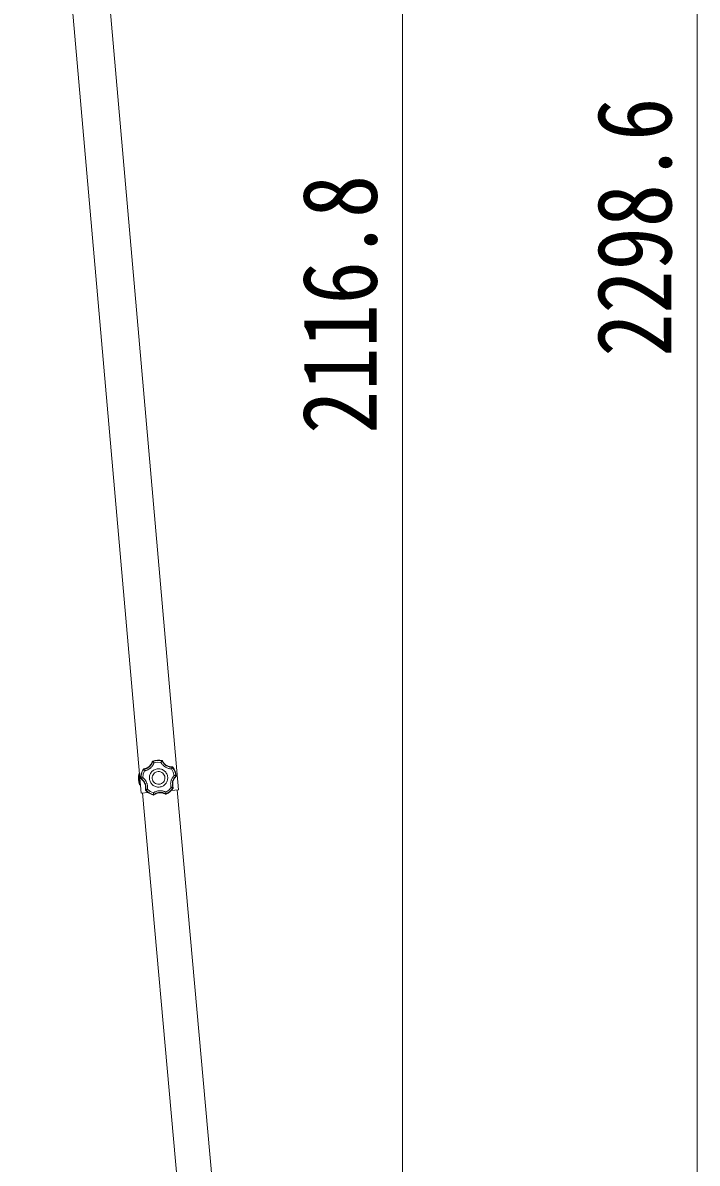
# Model space of a CAD drawing. Units: millimetres at full size. Extents: x -5590 to 5652, y -3902 to 3858.
# Drawn here: x -1282 to -487, y -762 to 582 of the extents above; entities that cross this region are included whole.
import ezdxf
from ezdxf.enums import TextEntityAlignment as Align

# ---------------------------------------------------------------- set-up
doc = ezdxf.new("R2010")
doc.units = ezdxf.units.MM
doc.header["$LTSCALE"] = 20
doc.layers.add('0-A_寸法', color=6, linetype='Continuous', lineweight=9)
doc.layers.add('1-4_DIM2', color=4, linetype='Continuous', lineweight=9)
doc.styles.add('ＭＳ ゴシック', font='')
doc.styles.get('ＭＳ ゴシック').set_extended_font_data('MS Gothic')

msp = doc.modelspace()

# ---------------------------------------------------------------- linework, layer by layer
at = {"layer": '0-A_寸法'}
for p, q in [((-487.36, -810.96), (-487.36, 1487.6)), ((-834.47, -810.96), (-834.47, 1305.83))]:
    msp.add_line(p, q, dxfattribs=at)
at = {"layer": '1-4_DIM2'}
for p, q in [((-1142.52, -325.86), (-1281.97, 1268.05)), ((-1128.95, -288.19), (-1129.27, -288.52)), ((-1128.95, -288.19), (-1129.27, -288.52)), ((-1129.04, -288.83), (-1129.27, -288.52)), ((-1128.72, -288.5), (-1129.04, -288.83)), ((-1128.72, -288.5), (-1129.04, -288.83)), ((-1128.95, -288.19), (-1128.72, -288.5)), ((-1118.06, -287.75), (-1117.87, -287.41)), ((-1117.7, -288.04), (-1118.06, -287.75)), ((-1117.7, -288.04), (-1118.06, -287.75)), ((-1117.51, -287.7), (-1117.87, -287.41)), ((-1117.51, -287.7), (-1117.87, -287.41)), ((-1117.51, -287.7), (-1117.7, -288.04)), ((-1105.94, -295.38), (-1105.72, -295.07)), ((-1105.53, -295.58), (-1105.94, -295.38)), ((-1105.53, -295.58), (-1105.94, -295.38)), ((-1105.3, -295.26), (-1105.72, -295.07)), ((-1105.3, -295.26), (-1105.71, -295.07)), ((-1105.3, -295.26), (-1105.53, -295.58)), ((-1145.21, -303.11), (-1144.5, -303.06)), ((-1145.21, -303.11), (-1144.76, -309.59)), ((-1144.5, -303.06), (-1143.59, -316.03)), ((-1142.99, -308.49), (-1142.63, -308.37)), ((-1142.99, -308.49), (-1142.77, -308.89)), ((-1142.99, -308.49), (-1142.77, -308.89)), ((-1142.41, -308.77), (-1142.77, -308.89)), ((-1142.63, -308.37), (-1142.41, -308.77)), ((-1142.62, -308.37), (-1142.41, -308.77)), ((-1139.92, -297.46), (-1140.3, -297.71)), ((-1139.92, -297.46), (-1140.3, -297.71)), ((-1140.04, -297.99), (-1140.3, -297.71)), ((-1139.66, -297.74), (-1140.04, -297.99)), ((-1139.66, -297.74), (-1140.04, -297.99)), ((-1139.92, -297.46), (-1139.66, -297.74)), ((-1101.68, -305.92), (-1101.52, -305.49)), ((-1101.68, -305.92), (-1101.52, -305.49)), ((-1101.3, -305.99), (-1101.68, -305.92)), ((-1101.52, -305.49), (-1101.14, -305.57)), ((-1101.3, -305.99), (-1101.14, -305.57)), ((-1101.3, -305.99), (-1101.14, -305.57)), ((-1144.3, -316.08), (-1144.76, -309.59)), ((-1144.3, -316.08), (-1143.59, -316.03)), ((-1137.56, -321.79), (-1137.21, -321.62)), ((-1137.56, -321.79), (-1137.44, -322.23)), ((-1137.56, -321.79), (-1137.44, -322.23)), ((-1137.09, -322.07), (-1137.44, -322.23)), ((-1137.21, -321.62), (-1137.09, -322.07)), ((-1137.21, -321.62), (-1137.09, -322.07)), ((-1098.69, -322.02), (-1107.05, -322.75)), ((-1105.1, -319.83), (-1105.03, -319.37)), ((-1105.1, -319.83), (-1105.03, -319.37)), ((-1104.73, -319.94), (-1105.1, -319.83)), ((-1105.03, -319.37), (-1104.67, -319.49)), ((-1104.73, -319.94), (-1104.67, -319.49)), ((-1104.72, -319.94), (-1104.66, -319.49)), ((-1058.7, -781.77), (-1100.13, -322.14)), ((-1134.16, -325.13), (-1142.52, -325.86)), ((-1099.51, -785.67), (-1140.97, -325.71)), ((-1128.02, -327.73), (-1127.57, -327.65)), ((-1128.02, -327.73), (-1127.57, -327.65)), ((-1128.02, -328.12), (-1128.02, -327.73)), ((-1128.02, -328.12), (-1127.57, -328.04)), ((-1128.02, -328.12), (-1127.57, -328.04)), ((-1127.57, -327.65), (-1127.57, -328.04)), ((-1113.74, -326.68), (-1113.29, -326.7)), ((-1113.69, -327.07), (-1113.74, -326.68)), ((-1113.74, -326.68), (-1113.29, -326.7)), ((-1113.69, -327.07), (-1113.24, -327.09)), ((-1113.69, -327.07), (-1113.24, -327.09)), ((-1113.29, -326.7), (-1113.24, -327.09))]:
    msp.add_line(p, q, dxfattribs=at)
for points in [[(-1098.69, -322.02), (-1238.14, 1271.89), (-1281.97, 1268.05)], [(-1129.27, -288.52), (-1129.47, -289.16), (-1129.71, -289.79), (-1129.95, -290.32), (-1130.1, -290.62), (-1130.25, -290.92), (-1130.41, -291.22), (-1130.58, -291.51), (-1130.76, -291.79), (-1131.39, -292.68), (-1132.26, -293.69), (-1133.24, -294.6), (-1134.31, -295.41), (-1135.45, -296.09), (-1136.43, -296.55), (-1136.75, -296.68), (-1137.06, -296.8), (-1137.38, -296.91), (-1137.7, -297.01), (-1138.02, -297.1), (-1138.59, -297.24), (-1139.25, -297.37), (-1139.92, -297.46)], [(-1139.66, -297.74), (-1139, -297.65), (-1138.35, -297.52), (-1137.77, -297.38), (-1137.45, -297.29), (-1137.14, -297.19), (-1136.82, -297.08), (-1136.51, -296.97), (-1136.21, -296.84), (-1135.71, -296.62), (-1135.12, -296.32), (-1134.55, -296), (-1134.24, -295.8), (-1133.97, -295.62), (-1133.7, -295.43), (-1133.43, -295.23), (-1133.17, -295.03), (-1132.67, -294.6), (-1131.74, -293.67), (-1130.91, -292.64), (-1130.38, -291.84), (-1130.05, -291.27), (-1129.75, -290.68), (-1129.48, -290.08), (-1129.24, -289.46), (-1129.04, -288.83)], [(-1129.04, -288.83), (-1129, -288.86), (-1128.93, -288.91), (-1128.81, -289), (-1128.67, -289.11), (-1128.49, -289.25), (-1128.29, -289.4), (-1128.08, -289.58), (-1127.85, -289.76), (-1127.61, -289.96), (-1127.37, -290.16), (-1127.62, -290.82), (-1127.9, -291.45), (-1128.17, -292.01), (-1128.33, -292.31), (-1128.51, -292.62), (-1128.69, -292.91), (-1128.87, -293.21), (-1129.07, -293.5), (-1129.68, -294.34), (-1130.59, -295.37), (-1131.6, -296.32), (-1131.96, -296.62), (-1132.23, -296.83), (-1132.51, -297.04), (-1132.79, -297.24), (-1133.08, -297.44), (-1133.47, -297.68), (-1134.07, -298.03), (-1134.68, -298.35), (-1135.3, -298.63), (-1135.94, -298.89), (-1136.6, -299.12), (-1137.27, -299.32), (-1137.94, -299.48), (-1138.63, -299.62)], [(-1117.87, -287.41), (-1120.66, -287.04), (-1123.46, -287.05), (-1126.24, -287.43), (-1128.95, -288.19)], [(-1117.87, -287.41), (-1120.66, -287.04), (-1123.46, -287.05), (-1126.24, -287.43), (-1128.95, -288.19)], [(-1118.06, -287.75), (-1120.74, -287.41), (-1123.44, -287.42), (-1126.11, -287.79), (-1128.72, -288.5)], [(-1128.72, -288.5), (-1128.69, -288.53), (-1128.63, -288.6), (-1128.54, -288.71), (-1128.42, -288.86), (-1128.27, -289.03), (-1128.11, -289.22), (-1127.94, -289.44), (-1127.75, -289.67), (-1127.56, -289.91), (-1127.37, -290.16)], [(-1119.16, -289.59), (-1123.3, -289.42), (-1127.37, -290.16)], [(-1118.06, -287.75), (-1118.08, -287.79), (-1118.13, -287.87), (-1118.21, -287.99), (-1118.31, -288.15), (-1118.42, -288.34), (-1118.56, -288.55), (-1118.7, -288.79), (-1118.85, -289.05), (-1119.01, -289.32), (-1119.16, -289.59)], [(-1117.7, -288.04), (-1117.73, -288.07), (-1117.79, -288.13), (-1117.89, -288.24), (-1118.02, -288.37), (-1118.18, -288.53), (-1118.35, -288.71), (-1118.54, -288.91), (-1118.74, -289.13), (-1118.95, -289.36), (-1119.16, -289.59)], [(-1105.94, -295.38), (-1105.95, -295.42), (-1105.98, -295.51), (-1106.03, -295.65), (-1106.09, -295.82), (-1106.17, -296.03), (-1106.26, -296.27), (-1106.35, -296.53), (-1106.46, -296.8), (-1106.57, -297.09), (-1106.69, -297.38), (-1107.4, -297.35), (-1108.1, -297.28), (-1108.79, -297.17), (-1109.48, -297.03), (-1110.17, -296.86), (-1111.17, -296.55), (-1112.45, -296.02), (-1113.68, -295.37), (-1114.2, -295.04), (-1114.5, -294.85), (-1114.78, -294.65), (-1115.07, -294.44), (-1115.34, -294.22), (-1115.68, -293.94), (-1116.2, -293.48), (-1116.7, -292.99), (-1117.17, -292.48), (-1117.62, -291.95), (-1118.05, -291.39), (-1118.45, -290.81), (-1118.82, -290.21), (-1119.16, -289.59)], [(-1117.7, -288.04), (-1117.4, -288.63), (-1117.08, -289.21), (-1116.73, -289.78), (-1116.35, -290.32), (-1115.94, -290.84), (-1115.51, -291.34), (-1115.05, -291.81), (-1114.57, -292.26), (-1114.23, -292.54), (-1113.98, -292.75), (-1113.71, -292.95), (-1113.44, -293.14), (-1113.17, -293.33), (-1112.79, -293.56), (-1111.64, -294.19), (-1110.42, -294.68), (-1109.48, -294.97), (-1109.15, -295.05), (-1108.83, -295.13), (-1108.5, -295.19), (-1108.18, -295.24), (-1107.85, -295.29), (-1107.26, -295.35), (-1106.6, -295.38), (-1105.94, -295.38)], [(-1105.71, -295.07), (-1106.39, -295.07), (-1107.06, -295.04), (-1107.64, -294.98), (-1107.97, -294.93), (-1108.3, -294.87), (-1108.63, -294.81), (-1108.96, -294.74), (-1109.29, -294.66), (-1110.33, -294.33), (-1111.55, -293.82), (-1112.73, -293.17), (-1113.82, -292.4), (-1114.83, -291.52), (-1115.57, -290.73), (-1115.79, -290.48), (-1116, -290.21), (-1116.2, -289.94), (-1116.39, -289.67), (-1116.58, -289.39), (-1116.89, -288.89), (-1117.22, -288.3), (-1117.51, -287.7)], [(-1105.53, -295.58), (-1105.55, -295.62), (-1105.6, -295.7), (-1105.68, -295.82), (-1105.77, -295.98), (-1105.89, -296.17), (-1106.03, -296.38), (-1106.18, -296.62), (-1106.34, -296.86), (-1106.52, -297.12), (-1106.69, -297.38)], [(-1101.52, -305.49), (-1102.03, -302.83), (-1102.87, -300.27), (-1104.04, -297.85), (-1105.53, -295.58)], [(-1101.14, -305.57), (-1101.65, -302.8), (-1102.53, -300.13), (-1103.75, -297.61), (-1105.3, -295.26)], [(-1101.14, -305.57), (-1101.65, -302.8), (-1102.53, -300.13), (-1103.75, -297.61), (-1105.3, -295.26)], [(-1140.31, -297.71), (-1141.52, -300.25), (-1142.38, -302.92), (-1142.87, -305.68), (-1142.99, -308.49)], [(-1140.3, -297.71), (-1141.52, -300.25), (-1142.37, -302.92), (-1142.87, -305.68), (-1142.99, -308.49)], [(-1142.77, -308.89), (-1142.23, -309.29), (-1141.71, -309.71), (-1141.27, -310.1), (-1141.03, -310.33), (-1140.79, -310.57), (-1140.56, -310.82), (-1140.34, -311.07), (-1140.12, -311.33), (-1139.47, -312.2), (-1138.78, -313.34), (-1138.22, -314.55), (-1137.78, -315.82), (-1137.49, -317.12), (-1137.35, -318.19), (-1137.32, -318.53), (-1137.31, -318.87), (-1137.3, -319.2), (-1137.31, -319.54), (-1137.32, -319.87), (-1137.36, -320.46), (-1137.44, -321.13), (-1137.56, -321.79)], [(-1140.04, -297.99), (-1141.19, -300.44), (-1142.01, -303.01), (-1142.49, -305.66), (-1142.62, -308.37)], [(-1142.62, -308.37), (-1142.58, -308.35), (-1142.5, -308.31), (-1142.36, -308.26), (-1142.19, -308.19), (-1141.98, -308.11), (-1141.75, -308.01), (-1141.49, -307.91), (-1141.21, -307.81), (-1140.92, -307.7), (-1140.62, -307.6)], [(-1142.41, -308.77), (-1142.37, -308.75), (-1142.29, -308.69), (-1142.18, -308.61), (-1142.02, -308.51), (-1141.84, -308.38), (-1141.63, -308.24), (-1141.4, -308.09), (-1141.15, -307.93), (-1140.89, -307.76), (-1140.62, -307.6), (-1140.08, -308.03), (-1139.56, -308.5), (-1139.12, -308.93), (-1138.88, -309.18), (-1138.64, -309.44), (-1138.41, -309.7), (-1138.19, -309.97), (-1137.97, -310.24), (-1137.37, -311.09), (-1136.66, -312.27), (-1136.07, -313.52), (-1135.9, -313.96), (-1135.78, -314.28), (-1135.67, -314.61), (-1135.57, -314.94), (-1135.47, -315.28), (-1135.36, -315.72), (-1135.21, -316.4), (-1135.1, -317.07), (-1135.02, -317.76), (-1134.97, -318.45), (-1134.96, -319.14), (-1134.97, -319.84), (-1135.03, -320.54), (-1135.11, -321.23)], [(-1137.21, -321.62), (-1137.1, -320.97), (-1137.02, -320.31), (-1136.97, -319.72), (-1136.96, -319.39), (-1136.96, -319.06), (-1136.97, -318.73), (-1136.98, -318.4), (-1137, -318.07), (-1137.06, -317.52), (-1137.16, -316.88), (-1137.29, -316.23), (-1137.38, -315.88), (-1137.47, -315.56), (-1137.57, -315.25), (-1137.68, -314.93), (-1137.79, -314.62), (-1138.04, -314.01), (-1138.64, -312.84), (-1139.36, -311.73), (-1139.95, -310.98), (-1140.4, -310.49), (-1140.87, -310.02), (-1141.36, -309.58), (-1141.87, -309.16), (-1142.41, -308.77)], [(-1140.04, -297.99), (-1140.03, -298.01), (-1140.01, -298.02), (-1139.99, -298.05), (-1139.96, -298.09), (-1139.92, -298.13), (-1139.88, -298.18), (-1139.83, -298.24), (-1139.78, -298.31), (-1139.72, -298.38), (-1139.65, -298.46), (-1139.57, -298.55), (-1139.42, -298.73), (-1139.25, -298.92), (-1139.11, -299.08), (-1139.02, -299.19), (-1138.92, -299.29), (-1138.83, -299.4), (-1138.73, -299.51), (-1138.63, -299.62), (-1140.07, -303.5), (-1140.62, -307.6)], [(-1139.66, -297.74), (-1139.65, -297.75), (-1139.64, -297.77), (-1139.62, -297.81), (-1139.6, -297.85), (-1139.58, -297.9), (-1139.55, -297.96), (-1139.51, -298.02), (-1139.47, -298.1), (-1139.43, -298.18), (-1139.38, -298.27), (-1139.32, -298.38), (-1139.21, -298.59), (-1139.09, -298.81), (-1138.99, -299), (-1138.92, -299.12), (-1138.85, -299.24), (-1138.78, -299.37), (-1138.7, -299.49), (-1138.63, -299.62)], [(-1111.23, -307.25), (-1111.36, -306.15), (-1111.6, -305.09), (-1111.94, -304.08), (-1112.37, -303.12), (-1112.89, -302.21), (-1113.49, -301.36), (-1114.17, -300.57), (-1114.92, -299.85), (-1115.73, -299.21), (-1116.6, -298.65), (-1117.53, -298.17), (-1118.5, -297.78), (-1119.51, -297.49), (-1120.57, -297.3), (-1121.65, -297.21), (-1122.75, -297.23), (-1123.85, -297.36), (-1124.91, -297.6), (-1125.92, -297.94), (-1126.88, -298.37), (-1127.79, -298.89), (-1128.64, -299.49), (-1129.43, -300.17), (-1130.15, -300.92), (-1130.79, -301.73), (-1131.35, -302.6), (-1131.83, -303.53), (-1132.21, -304.5), (-1132.51, -305.52), (-1132.7, -306.57), (-1132.79, -307.65), (-1132.77, -308.75), (-1132.64, -309.85), (-1132.4, -310.91), (-1132.06, -311.92), (-1131.63, -312.89), (-1131.11, -313.8), (-1130.51, -314.65), (-1129.83, -315.43)], [(-1129.83, -315.43), (-1129.08, -316.15), (-1128.27, -316.79), (-1127.4, -317.35), (-1126.47, -317.83), (-1125.5, -318.22), (-1124.48, -318.51), (-1123.43, -318.7), (-1122.35, -318.79), (-1121.25, -318.77), (-1120.15, -318.64), (-1119.09, -318.4), (-1118.08, -318.06), (-1117.11, -317.63), (-1116.2, -317.11), (-1115.35, -316.51), (-1114.57, -315.83), (-1113.85, -315.08), (-1113.21, -314.27), (-1112.65, -313.4), (-1112.17, -312.47), (-1111.78, -311.5), (-1111.49, -310.48), (-1111.3, -309.43), (-1111.21, -308.35), (-1111.23, -307.25)], [(-1105.03, -319.37), (-1105.08, -319.37), (-1105.17, -319.37), (-1105.32, -319.37), (-1105.5, -319.36), (-1105.72, -319.36), (-1105.97, -319.35), (-1106.25, -319.33), (-1106.55, -319.32), (-1106.86, -319.3), (-1107.17, -319.28), (-1107.35, -318.59), (-1107.5, -317.91), (-1107.62, -317.21), (-1107.7, -316.51), (-1107.75, -315.81), (-1107.76, -314.76), (-1107.65, -313.38), (-1107.41, -312.01), (-1107.27, -311.41), (-1107.17, -311.07), (-1107.07, -310.73), (-1106.96, -310.4), (-1106.84, -310.07), (-1106.68, -309.67), (-1106.4, -309.03), (-1106.09, -308.4), (-1105.75, -307.79), (-1105.38, -307.2), (-1104.98, -306.62), (-1104.55, -306.06), (-1104.09, -305.52), (-1103.61, -305.01)], [(-1103.61, -305.01), (-1104.73, -301.02), (-1106.69, -297.38)], [(-1101.68, -305.92), (-1102.16, -306.39), (-1102.61, -306.87), (-1103.04, -307.38), (-1103.44, -307.91), (-1103.81, -308.46), (-1104.15, -309.03), (-1104.45, -309.61), (-1104.73, -310.2), (-1104.9, -310.61), (-1105.01, -310.92), (-1105.12, -311.23), (-1105.22, -311.55), (-1105.31, -311.87), (-1105.42, -312.29), (-1105.66, -313.59), (-1105.76, -314.89), (-1105.74, -315.88), (-1105.72, -316.22), (-1105.68, -316.55), (-1105.64, -316.88), (-1105.59, -317.2), (-1105.54, -317.53), (-1105.41, -318.1), (-1105.24, -318.74), (-1105.03, -319.37)], [(-1104.66, -319.49), (-1104.87, -318.85), (-1105.05, -318.2), (-1105.17, -317.63), (-1105.23, -317.3), (-1105.28, -316.97), (-1105.32, -316.63), (-1105.36, -316.3), (-1105.38, -315.96), (-1105.39, -314.88), (-1105.28, -313.55), (-1105.03, -312.24), (-1104.64, -310.95), (-1104.11, -309.73), (-1103.59, -308.78), (-1103.41, -308.49), (-1103.23, -308.21), (-1103.03, -307.94), (-1102.83, -307.67), (-1102.63, -307.4), (-1102.25, -306.95), (-1101.79, -306.46), (-1101.3, -305.99)], [(-1101.52, -305.49), (-1101.56, -305.48), (-1101.66, -305.46), (-1101.8, -305.42), (-1101.98, -305.38), (-1102.19, -305.32), (-1102.44, -305.27), (-1102.71, -305.2), (-1103, -305.14), (-1103.3, -305.07), (-1103.61, -305.01)], [(-1101.68, -305.92), (-1101.72, -305.9), (-1101.8, -305.86), (-1101.93, -305.8), (-1102.1, -305.71), (-1102.3, -305.62), (-1102.52, -305.51), (-1102.77, -305.39), (-1103.04, -305.26), (-1103.32, -305.14), (-1103.61, -305.01)], [(-1137.44, -322.23), (-1135.4, -324.17), (-1133.13, -325.81), (-1130.66, -327.13), (-1128.02, -328.12)], [(-1137.44, -322.23), (-1135.4, -324.17), (-1133.13, -325.81), (-1130.66, -327.13), (-1128.02, -328.12)], [(-1137.21, -321.62), (-1137.17, -321.62), (-1137.08, -321.6), (-1136.94, -321.58), (-1136.75, -321.55), (-1136.54, -321.51), (-1136.29, -321.47), (-1136.02, -321.42), (-1135.72, -321.36), (-1135.42, -321.3), (-1135.11, -321.23)], [(-1137.09, -322.07), (-1137.05, -322.05), (-1136.96, -322.01), (-1136.83, -321.96), (-1136.65, -321.89), (-1136.45, -321.81), (-1136.21, -321.71), (-1135.96, -321.6), (-1135.68, -321.49), (-1135.4, -321.36), (-1135.11, -321.23)], [(-1137.09, -322.07), (-1135.12, -323.92), (-1132.93, -325.5), (-1130.56, -326.77), (-1128.02, -327.73)], [(-1135.11, -321.23), (-1131.87, -323.8), (-1128.14, -325.59)], [(-1113.47, -324.56), (-1110.03, -322.27), (-1107.17, -319.28)], [(-1113.29, -326.7), (-1110.91, -325.4), (-1108.74, -323.8), (-1106.79, -321.94), (-1105.1, -319.83)], [(-1113.24, -327.09), (-1110.76, -325.74), (-1108.5, -324.09), (-1106.48, -322.15), (-1104.72, -319.94)], [(-1113.24, -327.09), (-1110.76, -325.74), (-1108.5, -324.09), (-1106.48, -322.15), (-1104.73, -319.94)], [(-1105.1, -319.83), (-1105.14, -319.82), (-1105.23, -319.8), (-1105.37, -319.76), (-1105.55, -319.72), (-1105.77, -319.66), (-1106.01, -319.6), (-1106.28, -319.53), (-1106.57, -319.45), (-1106.87, -319.36), (-1107.17, -319.28)], [(-1127.57, -327.65), (-1127.59, -327.61), (-1127.61, -327.52), (-1127.65, -327.38), (-1127.71, -327.2), (-1127.77, -326.99), (-1127.84, -326.75), (-1127.91, -326.48), (-1127.99, -326.19), (-1128.06, -325.89), (-1128.14, -325.59), (-1127.55, -325.2), (-1126.94, -324.85), (-1126.32, -324.52), (-1125.68, -324.23), (-1125.02, -323.97), (-1124.03, -323.64), (-1122.68, -323.31), (-1121.3, -323.11), (-1120.69, -323.07), (-1120.34, -323.05), (-1119.98, -323.05), (-1119.63, -323.05), (-1119.28, -323.06), (-1118.85, -323.09), (-1118.15, -323.16), (-1117.46, -323.26), (-1116.78, -323.39), (-1116.1, -323.56), (-1115.43, -323.76), (-1114.76, -324), (-1114.11, -324.26), (-1113.47, -324.56)], [(-1128.02, -327.73), (-1128.03, -327.69), (-1128.03, -327.59), (-1128.05, -327.45), (-1128.06, -327.26), (-1128.07, -327.04), (-1128.09, -326.79), (-1128.1, -326.51), (-1128.12, -326.21), (-1128.13, -325.9), (-1128.14, -325.59)], [(-1113.74, -326.68), (-1114.33, -326.37), (-1114.93, -326.09), (-1115.55, -325.84), (-1116.17, -325.63), (-1116.81, -325.44), (-1117.46, -325.3), (-1118.1, -325.18), (-1118.76, -325.1), (-1119.19, -325.07), (-1119.52, -325.06), (-1119.85, -325.05), (-1120.19, -325.05), (-1120.52, -325.06), (-1120.96, -325.09), (-1122.26, -325.27), (-1123.54, -325.58), (-1124.47, -325.9), (-1124.78, -326.03), (-1125.08, -326.16), (-1125.38, -326.3), (-1125.68, -326.45), (-1125.97, -326.6), (-1126.48, -326.9), (-1127.03, -327.26), (-1127.57, -327.65)], [(-1127.57, -328.04), (-1127.03, -327.64), (-1126.46, -327.27), (-1125.96, -326.98), (-1125.66, -326.82), (-1125.36, -326.67), (-1125.06, -326.53), (-1124.75, -326.39), (-1124.44, -326.27), (-1123.41, -325.92), (-1122.11, -325.61), (-1120.78, -325.45), (-1119.44, -325.43), (-1118.12, -325.55), (-1117.05, -325.75), (-1116.72, -325.83), (-1116.4, -325.92), (-1116.08, -326.02), (-1115.76, -326.13), (-1115.44, -326.24), (-1114.9, -326.46), (-1114.29, -326.75), (-1113.69, -327.07)], [(-1113.74, -326.68), (-1113.74, -326.64), (-1113.72, -326.55), (-1113.7, -326.4), (-1113.67, -326.22), (-1113.64, -326), (-1113.61, -325.75), (-1113.57, -325.48), (-1113.54, -325.18), (-1113.5, -324.88), (-1113.47, -324.56)], [(-1113.29, -326.7), (-1113.29, -326.66), (-1113.29, -326.56), (-1113.3, -326.42), (-1113.32, -326.23), (-1113.33, -326.01), (-1113.35, -325.76), (-1113.38, -325.48), (-1113.4, -325.18), (-1113.44, -324.88), (-1113.47, -324.56)]]:
    msp.add_lwpolyline(points, dxfattribs=at)
msp.add_lwpolyline([(-1114.51, -307.48), (-1114.77, -305.98), (-1115.31, -304.61), (-1116.08, -303.38), (-1117.08, -302.34), (-1118.25, -301.5), (-1119.57, -300.9), (-1121, -300.56), (-1122.52, -300.52), (-1124.02, -300.77), (-1125.39, -301.31), (-1126.62, -302.09), (-1127.66, -303.08), (-1128.5, -304.25), (-1129.1, -305.57), (-1129.44, -307.01), (-1129.48, -308.52), (-1129.23, -310.02), (-1128.69, -311.4), (-1127.91, -312.62), (-1126.92, -313.66), (-1125.75, -314.5), (-1124.43, -315.1), (-1122.99, -315.44), (-1121.48, -315.49), (-1119.98, -315.23), (-1118.6, -314.69), (-1117.38, -313.92), (-1116.34, -312.92), (-1115.5, -311.75), (-1114.9, -310.43), (-1114.56, -309)], close=True, dxfattribs=at)
msp.add_arc((-1125.89, -308.27), 20, 165.03443, 202.96557, dxfattribs=at)

# ---------------------------------------------------------------- texts
at = {"layer": '0-A_寸法', "color": 7, "style": 'ＭＳ ゴシック', "width": 0.85}
for s, p in [('2298.6', (-491.36, 188.32)), ('2116.8', (-838.47, 97.44))]:
    msp.add_text(s, height=87.98, rotation=90, dxfattribs=at).set_placement(p, align=Align.BOTTOM_LEFT)

doc.saveas('drawing.dxf')
